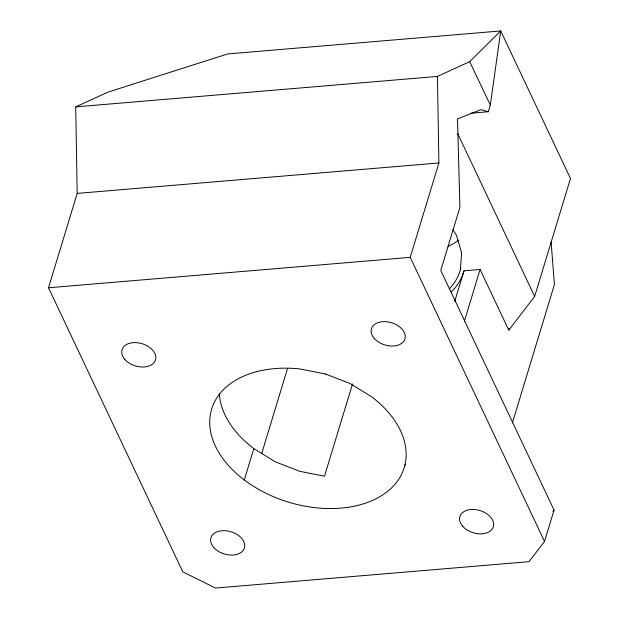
<?xml version="1.0" encoding="UTF-8"?>
<svg xmlns="http://www.w3.org/2000/svg" width="619" height="619" viewBox="0 0 619 619"><rect width="100%" height="100%" fill="white"/><g stroke="black" fill="none" stroke-linecap="round" stroke-linejoin="round"><path stroke-width="0.93" d="M449.82 288.384A96.874 64.19 16.9 0 0 460.381 269.768L461.619 252.823L456.443 235.189L452.86 229.742M490.333 105.044L500.725 30.95L227.823 53.915L107.969 92.107L75.735 106.863L77.189 193.399L48.514 287.781L182.822 571.879L215.559 588.05L528.99 561.681L544.527 541.447L554.051 510.087L440.759 270.426L459.909 207.396L457.518 118.887L481.033 109.633L488.298 111.737L490.333 105.044L469.674 61.676L500.725 30.95L570.486 178.512L534.661 296.416L508.772 330.136L480.096 269.466L464.002 270.82A100.642 66.69 16.9 0 1 451.243 291.99M244.288 479.98L253.813 448.62A100.642 66.69 16.9 0 1 219.304 393.622M261.675 453.626L287.471 368.7M352.536 383.912L324.488 476.228L299.751 471.307L275.347 461.836L253.813 448.62M544.527 541.447L410.227 257.349L438.902 162.959L437.44 76.423L469.674 61.676M460.381 269.768L460.938 267.926M404.555 466.494L405.112 464.652M454.748 301.283L464.002 270.82M464.389 321.16L480.096 269.466M508.772 330.136L509.329 328.287M512.393 422.878L554.423 284.531L551.119 242.122M552.906 511.588L554.051 510.087M75.735 106.863L437.44 76.423M470.982 113.192L488.298 111.737M77.189 193.399L438.902 162.959M48.514 287.781L410.227 257.349M457.588 133.379L534.661 296.416M458.625 240.211A96.874 64.19 16.9 0 1 447.994 246.455M325.633 374.046L300.022 368.955A100.642 66.69 16.9 0 0 215.404 446.137A100.642 66.69 16.9 0 0 363.732 503.727A100.642 66.69 16.9 0 0 371.57 396.733L350.037 383.517L325.633 374.046M213.609 547.328A17.502 11.599 16.9 0 0 243.105 550.5A17.502 11.599 16.9 0 0 226.291 530.808A17.502 11.599 16.9 0 0 213.609 547.328M124.713 359.268A17.502 11.599 16.9 0 0 154.201 362.44A17.502 11.599 16.9 0 0 137.395 342.748A17.502 11.599 16.9 0 0 124.713 359.268M374.131 338.284A17.502 11.599 16.9 0 0 403.627 341.456A17.502 11.599 16.9 0 0 386.813 321.764A17.502 11.599 16.9 0 0 374.131 338.284M462.548 526.096A17.502 11.599 16.9 0 0 492.043 529.276A17.502 11.599 16.9 0 0 475.23 509.584A17.502 11.599 16.9 0 0 462.548 526.096"/></g></svg>
